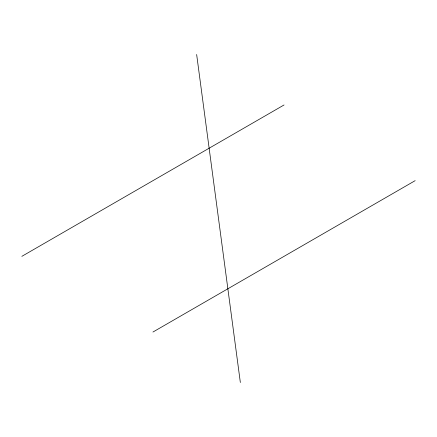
<?xml version="1.0" encoding="UTF-8"?>
<svg xmlns="http://www.w3.org/2000/svg" width="437" height="437" viewBox="0 0 437 437"><rect width="100%" height="100%" fill="white"/><g stroke="black" fill="none" stroke-linecap="round" stroke-linejoin="round"><path stroke-width="0.66" d="M21.85 256.344L284.05 104.967M152.95 332.033L415.15 180.656M196.65 54.505L240.35 382.495"/></g></svg>
